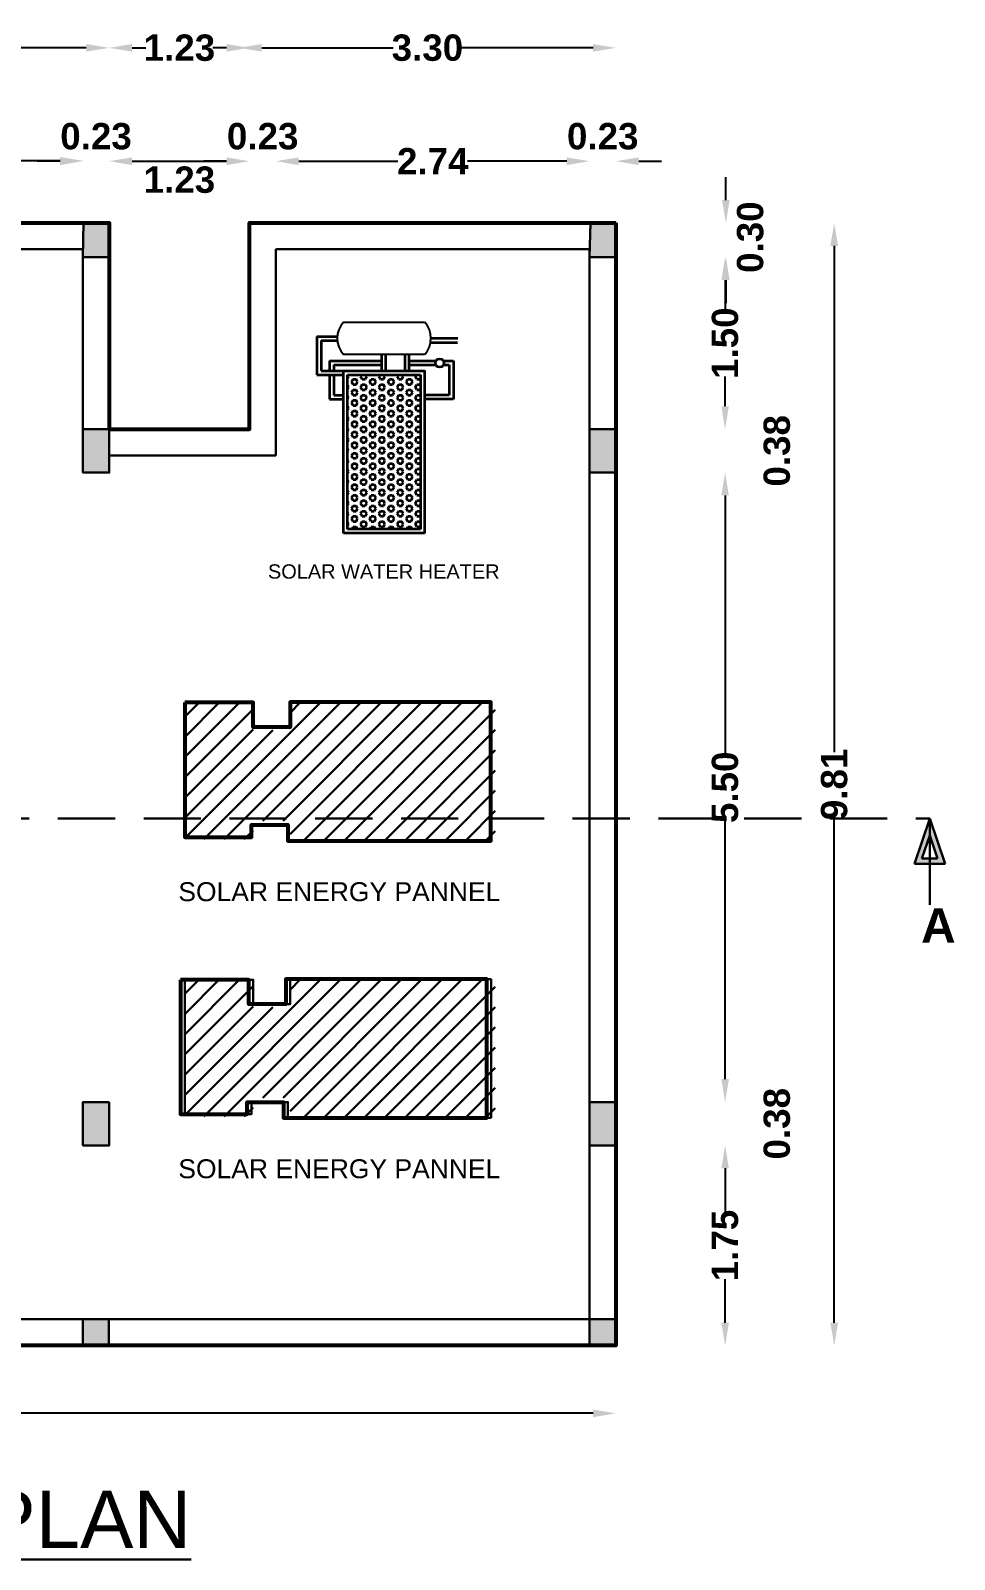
# Model space of a CAD drawing. Header units: metres. Extents: x 515 to 706, y -4 to 163.
# Drawn here: x 665.58 to 673.65, y 107.72 to 121.09 of the extents above; entities that cross this region are included whole.
import ezdxf

# ---------------------------------------------------------------- set-up
doc = ezdxf.new("R2010")
doc.units = ezdxf.units.M
doc.header["$MEASUREMENT"] = 0
doc.linetypes.add('DASHED2', pattern=[0.375, 0.25, -0.125])
doc.layers.add('BLK_4_FLR_2_ROOF_AREA', color=7, linetype='Continuous', lineweight=30)
doc.layers.add('SOLAR_WATER_HEATER', color=1, linetype='Continuous', lineweight=13)
doc.layers.add('SOLAR_PANEL', color=3, linetype='Continuous')
doc.styles.add('PDF Swiss721BT-RomanCondensed', font='arial.ttf')
doc.styles.add('style1', font='swisse.ttf', dxfattribs={"height": 1})
doc.styles.add('Swiss Bold', font='swissb.ttf')
doc.styles.add('working', font='arialbd.ttf', dxfattribs={"height": 0.23})
doc.dimstyles.new('new model', dxfattribs={"dimtxt": 0.23, "dimasz": 0.2, "dimexe": 0.1, "dimexo": 0.1, "dimgap": 0, "dimtad": 0, "dimzin": 1, "dimdsep": 46, "dimtxsty": 'working', "dimcen": 0.09, "dimse1": 1, "dimse2": 1, "dimclrd": 256, "dimclrt": 256, "dimadec": 1, "dimazin": 0, "dimtfac": 1, "dimtofl": 0, "dimtmove": 0, "dimatfit": 3, "dimfxl": 0, "dimtolj": 1, "dimtzin": 0, "dimlwd": -1, "dimlwe": -1, "dimarcsym": 0})

# ---------------------------------------------------------------- blocks, each defined once
blk = doc.blocks.new('*D372')
for p, q in [((665.835, 119.947), (665.635, 119.947)), ((666.465, 119.947), (666.665, 119.947))]:
    blk.add_line(p, q)
at = {"lineweight": 40}
for points in [[(665.835, 119.98), (665.835, 119.913), (666.035, 119.947)], [(666.465, 119.98), (666.465, 119.913), (666.265, 119.947)]]:
    blk.add_solid(points, dxfattribs=at)
at = {"layer": 'Defpoints', "color": 0, "lineweight": 40}
for p in [(666.265, 119.947), (666.265, 119.504), (666.035, 119.274)]:
    blk.add_point(p, dxfattribs=at)
at = {"lineweight": 30, "insert": (666.15, 120.164), "char_height": 0.23, "attachment_point": 5, "style": 'working'}
blk.add_mtext('\\A1;0.23', dxfattribs=at)
blk = doc.blocks.new('*D374')
for p, q in [((663.169, 120.938), (664.318, 120.938)), ((666.065, 120.938), (664.916, 120.938))]:
    blk.add_line(p, q)
at = {"lineweight": 40}
for points in [[(663.169, 120.971), (663.169, 120.905), (662.969, 120.938)], [(666.065, 120.971), (666.065, 120.905), (666.265, 120.938)]]:
    blk.add_solid(points, dxfattribs=at)
at = {"layer": 'Defpoints', "color": 0, "lineweight": 40}
for p in [(666.265, 120.938), (662.969, 119.781), (666.265, 119.781)]:
    blk.add_point(p, dxfattribs=at)
at = {"lineweight": 30, "insert": (664.617, 120.938), "char_height": 0.23, "attachment_point": 5, "style": 'working'}
blk.add_mtext('\\A1;3.30', dxfattribs=at)
blk = doc.blocks.new('*D375')
for p, q in [((666.465, 120.938), (666.586, 120.938)), ((667.292, 120.938), (667.172, 120.938))]:
    blk.add_line(p, q)
at = {"lineweight": 40}
for points in [[(666.465, 120.971), (666.465, 120.905), (666.265, 120.938)], [(667.292, 120.971), (667.292, 120.905), (667.492, 120.938)]]:
    blk.add_solid(points, dxfattribs=at)
at = {"layer": 'Defpoints', "color": 0, "lineweight": 40}
for p in [(666.265, 120.938), (666.265, 117.979), (667.492, 117.979)]:
    blk.add_point(p, dxfattribs=at)
at = {"lineweight": 30, "insert": (666.879, 120.938), "char_height": 0.23, "attachment_point": 5, "style": 'working'}
blk.add_mtext('\\A1;1.23', dxfattribs=at)
blk = doc.blocks.new('*D376')
for p, q in [((671.657, 119.607), (671.657, 119.807)), ((671.657, 118.907), (671.657, 118.707))]:
    blk.add_line(p, q)
at = {"lineweight": 40}
for points in [[(671.623, 119.607), (671.69, 119.607), (671.657, 119.407)], [(671.623, 118.907), (671.69, 118.907), (671.657, 119.107)]]:
    blk.add_solid(points, dxfattribs=at)
at = {"layer": 'Defpoints', "color": 0, "lineweight": 40}
for p in [(669.245, 119.407), (670.465, 119.107), (671.657, 119.107)]:
    blk.add_point(p, dxfattribs=at)
at = {"lineweight": 30, "insert": (671.87, 119.283), "char_height": 0.23, "attachment_point": 5, "rotation": 90, "style": 'working'}
blk.add_mtext('\\A1;0.30', dxfattribs=at)
blk = doc.blocks.new('*D377')
for p, q in [((671.65, 118.907), (671.65, 118.648)), ((671.65, 117.805), (671.65, 118.064))]:
    blk.add_line(p, q)
at = {"lineweight": 40}
for points in [[(671.617, 118.907), (671.683, 118.907), (671.65, 119.107)], [(671.617, 117.805), (671.683, 117.805), (671.65, 117.605)]]:
    blk.add_solid(points, dxfattribs=at)
at = {"layer": 'Defpoints', "color": 0, "lineweight": 40}
for p in [(670.465, 119.107), (670.465, 117.605), (671.65, 117.605)]:
    blk.add_point(p, dxfattribs=at)
at = {"lineweight": 30, "insert": (671.65, 118.356), "char_height": 0.23, "attachment_point": 5, "rotation": 90, "style": 'working'}
blk.add_mtext('\\A1;1.50', dxfattribs=at)
blk = doc.blocks.new('*D378')
for p, q in [((671.65, 117.805), (671.65, 118.005)), ((671.65, 117.025), (671.65, 116.825))]:
    blk.add_line(p, q)
at = {"lineweight": 40}
for points in [[(671.617, 117.805), (671.683, 117.805), (671.65, 117.605)], [(671.617, 117.025), (671.683, 117.025), (671.65, 117.225)]]:
    blk.add_solid(points, dxfattribs=at)
at = {"layer": 'Defpoints', "color": 0, "lineweight": 40}
for p in [(670.465, 117.605), (670.465, 117.225), (671.65, 117.225)]:
    blk.add_point(p, dxfattribs=at)
at = {"lineweight": 30, "insert": (672.103, 117.415), "char_height": 0.23, "attachment_point": 5, "rotation": 90, "style": 'working'}
blk.add_mtext('\\A1;0.38', dxfattribs=at)
blk = doc.blocks.new('*D379')
for p, q in [((671.65, 117.025), (671.65, 114.771)), ((671.65, 111.922), (671.65, 114.176))]:
    blk.add_line(p, q)
at = {"lineweight": 40}
for points in [[(671.617, 117.025), (671.683, 117.025), (671.65, 117.225)], [(671.617, 111.922), (671.683, 111.922), (671.65, 111.722)]]:
    blk.add_solid(points, dxfattribs=at)
at = {"layer": 'Defpoints', "color": 0, "lineweight": 40}
for p in [(670.465, 117.225), (670.465, 111.722), (671.65, 111.722)]:
    blk.add_point(p, dxfattribs=at)
at = {"lineweight": 30, "insert": (671.65, 114.473), "char_height": 0.23, "attachment_point": 5, "rotation": 90, "style": 'working'}
blk.add_mtext('\\A1;5.50', dxfattribs=at)
blk = doc.blocks.new('*D380')
for p, q in [((667.599, 120.938), (668.748, 120.938)), ((670.495, 120.938), (669.346, 120.938))]:
    blk.add_line(p, q)
at = {"lineweight": 40}
for points in [[(667.599, 120.971), (667.599, 120.905), (667.399, 120.938)], [(670.495, 120.971), (670.495, 120.905), (670.695, 120.938)]]:
    blk.add_solid(points, dxfattribs=at)
at = {"layer": 'Defpoints', "color": 0, "lineweight": 40}
for p in [(670.695, 120.938), (667.399, 119.781), (670.695, 119.781)]:
    blk.add_point(p, dxfattribs=at)
at = {"lineweight": 30, "insert": (669.047, 120.938), "char_height": 0.23, "attachment_point": 5, "style": 'working'}
blk.add_mtext('\\A1;3.30', dxfattribs=at)
blk = doc.blocks.new('*D381')
for p, q in [((671.65, 111.922), (671.65, 112.122)), ((671.65, 111.142), (671.65, 110.942))]:
    blk.add_line(p, q)
at = {"lineweight": 40}
for points in [[(671.617, 111.922), (671.683, 111.922), (671.65, 111.722)], [(671.617, 111.142), (671.683, 111.142), (671.65, 111.342)]]:
    blk.add_solid(points, dxfattribs=at)
at = {"layer": 'Defpoints', "color": 0, "lineweight": 40}
for p in [(670.465, 111.722), (670.925, 111.342), (671.65, 111.342)]:
    blk.add_point(p, dxfattribs=at)
at = {"lineweight": 30, "insert": (672.103, 111.532), "char_height": 0.23, "attachment_point": 5, "rotation": 90, "style": 'working'}
blk.add_mtext('\\A1;0.38', dxfattribs=at)
blk = doc.blocks.new('*D382')
for p, q in [((670.265, 119.947), (670.065, 119.947)), ((670.895, 119.947), (671.095, 119.947))]:
    blk.add_line(p, q)
at = {"lineweight": 40}
for points in [[(670.265, 119.98), (670.265, 119.913), (670.465, 119.947)], [(670.895, 119.98), (670.895, 119.913), (670.695, 119.947)]]:
    blk.add_solid(points, dxfattribs=at)
at = {"layer": 'Defpoints', "color": 0, "lineweight": 40}
for p in [(670.695, 119.947), (670.465, 119.504), (670.695, 119.274)]:
    blk.add_point(p, dxfattribs=at)
at = {"lineweight": 30, "insert": (670.58, 120.164), "char_height": 0.23, "attachment_point": 5, "style": 'working'}
blk.add_mtext('\\A1;0.23', dxfattribs=at)
blk = doc.blocks.new('*D383')
for p, q in [((671.65, 111.142), (671.65, 110.762)), ((671.65, 109.792), (671.65, 110.172))]:
    blk.add_line(p, q)
at = {"lineweight": 40}
for points in [[(671.617, 111.142), (671.683, 111.142), (671.65, 111.342)], [(671.617, 109.792), (671.683, 109.792), (671.65, 109.592)]]:
    blk.add_solid(points, dxfattribs=at)
at = {"layer": 'Defpoints', "color": 0, "lineweight": 40}
for p in [(669.582, 111.342), (669.582, 109.592), (671.65, 109.592)]:
    blk.add_point(p, dxfattribs=at)
at = {"lineweight": 30, "insert": (671.65, 110.467), "char_height": 0.23, "attachment_point": 5, "rotation": 90, "style": 'working'}
blk.add_mtext('\\A1;1.75', dxfattribs=at)
blk = doc.blocks.new('*D384')
for p, q in [((672.604, 119.207), (672.604, 114.781)), ((672.604, 109.792), (672.604, 114.218))]:
    blk.add_line(p, q)
at = {"lineweight": 40}
for points in [[(672.57, 119.207), (672.637, 119.207), (672.604, 119.407)], [(672.57, 109.792), (672.637, 109.792), (672.604, 109.592)]]:
    blk.add_solid(points, dxfattribs=at)
at = {"layer": 'Defpoints', "color": 0, "lineweight": 40}
for p in [(669.582, 119.407), (669.582, 109.592), (672.604, 109.592)]:
    blk.add_point(p, dxfattribs=at)
at = {"lineweight": 30, "insert": (672.604, 114.499), "char_height": 0.23, "attachment_point": 5, "rotation": 90, "style": 'working'}
blk.add_mtext('\\A1;9.81', dxfattribs=at)
blk = doc.blocks.new('*D391')
for p, q in [((663.494, 119.95), (664.36, 119.95)), ((665.837, 119.95), (664.97, 119.95))]:
    blk.add_line(p, q)
at = {"lineweight": 40}
for points in [[(663.494, 119.983), (663.494, 119.917), (663.294, 119.95)], [(665.837, 119.983), (665.837, 119.917), (666.037, 119.95)]]:
    blk.add_solid(points, dxfattribs=at)
at = {"layer": 'Defpoints', "color": 0, "lineweight": 40}
for p in [(666.037, 119.95), (666.037, 119.277), (663.294, 119.18)]:
    blk.add_point(p, dxfattribs=at)
at = {"lineweight": 30, "insert": (664.665, 119.95), "char_height": 0.23, "attachment_point": 5, "style": 'working'}
blk.add_mtext('\\A1;2.74', dxfattribs=at)
blk = doc.blocks.new('*D393')
blk.add_line((666.465, 119.947), (667.292, 119.947))
at = {"lineweight": 40}
for points in [[(666.465, 119.98), (666.465, 119.913), (666.265, 119.947)], [(667.292, 119.98), (667.292, 119.913), (667.492, 119.947)]]:
    blk.add_solid(points, dxfattribs=at)
at = {"layer": 'Defpoints', "color": 0, "lineweight": 40}
for p in [(667.492, 119.947), (666.265, 119.504), (667.492, 119.407)]:
    blk.add_point(p, dxfattribs=at)
at = {"lineweight": 30, "insert": (666.879, 119.784), "char_height": 0.23, "attachment_point": 5, "style": 'working'}
blk.add_mtext('\\A1;1.23', dxfattribs=at)
blk = doc.blocks.new('*D394')
for p, q in [((667.922, 119.947), (668.789, 119.947)), ((670.265, 119.947), (669.399, 119.947))]:
    blk.add_line(p, q)
at = {"lineweight": 40}
for points in [[(667.922, 119.98), (667.922, 119.913), (667.722, 119.947)], [(670.265, 119.98), (670.265, 119.913), (670.465, 119.947)]]:
    blk.add_solid(points, dxfattribs=at)
at = {"layer": 'Defpoints', "color": 0, "lineweight": 40}
for p in [(670.465, 119.947), (670.465, 119.274), (667.722, 119.177)]:
    blk.add_point(p, dxfattribs=at)
at = {"lineweight": 30, "insert": (669.094, 119.947), "char_height": 0.23, "attachment_point": 5, "style": 'working'}
blk.add_mtext('\\A1;2.74', dxfattribs=at)
blk = doc.blocks.new('*D395')
for p, q in [((667.292, 119.947), (667.092, 119.947)), ((667.922, 119.947), (668.122, 119.947))]:
    blk.add_line(p, q)
at = {"lineweight": 40}
for points in [[(667.292, 119.98), (667.292, 119.913), (667.492, 119.947)], [(667.922, 119.98), (667.922, 119.913), (667.722, 119.947)]]:
    blk.add_solid(points, dxfattribs=at)
at = {"layer": 'Defpoints', "color": 0, "lineweight": 40}
for p in [(667.722, 119.947), (667.492, 119.504), (667.722, 119.274)]:
    blk.add_point(p, dxfattribs=at)
at = {"lineweight": 30, "insert": (667.607, 120.164), "char_height": 0.23, "attachment_point": 5, "style": 'working'}
blk.add_mtext('\\A1;0.23', dxfattribs=at)
blk = doc.blocks.new('YU')
at = {"lineweight": 35}
h = blk.add_hatch(dxfattribs=at)
h.set_pattern_fill('HEX', color=153, scale=0.26082, angle=90, style=0)
h.set_pattern_definition([(360, (-115.534627, -63.65724), (0, 0.056469186), [0.0326025, -0.065205]), (120, (-115.534627, -63.65724), (-0.04890375, -0.028234593), [0.0326025, -0.065205]), (60, (-115.502024, -63.65724), (-0.04890375, 0.028234593), [0.0326025, -0.065205])])
h.paths.add_polyline_path([(0.043, 1.695), (0.826, 1.695), (0.826, 0.043), (0.043, 0.043)])
at = {"color": 200}
for p, q in [((0, 2.26), (0.869, 2.26)), ((0.869, 1.913), (0, 1.913))]:
    blk.add_line(p, q, dxfattribs=at)
at = {"color": 225, "lineweight": 35}
for p, q in [((-0.286, 2.107), (-0.066, 2.107)), ((-0.286, 2.107), (-0.286, 1.695)), ((-0.24, 2.064), (-0.066, 2.064)), ((-0.24, 2.064), (-0.24, 1.739)), ((0.937, 2.087), (1.223, 2.087)), ((0.937, 2.043), (1.222, 2.043)), ((-0.151, 1.845), (0.411, 1.845)), ((-0.151, 1.845), (-0.151, 1.739)), ((0.411, 1.739), (0.411, 1.913)), ((0.454, 1.739), (0.454, 1.913)), ((0.66, 1.739), (0.66, 1.913)), ((0.704, 1.739), (0.704, 1.913)), ((0.704, 1.845), (0.99, 1.845)), ((1.071, 1.845), (1.179, 1.845)), ((1.179, 1.845), (1.179, 1.739)), ((-0.286, 1.695), (0, 1.695)), ((-0.24, 1.739), (0, 1.739)), ((-0.151, 1.695), (-0.151, 1.433)), ((-0.105, 1.801), (0.411, 1.801)), ((-0.105, 1.801), (-0.105, 1.739)), ((-0.105, 1.695), (-0.105, 1.476)), ((0.704, 1.801), (0.989, 1.801)), ((1.072, 1.801), (1.133, 1.801)), ((1.133, 1.801), (1.133, 1.739)), ((1.133, 1.801), (1.133, 1.476)), ((1.179, 1.801), (1.179, 1.433)), ((-0.105, 1.476), (0, 1.476)), ((1.133, 1.476), (0.869, 1.476)), ((-0.151, 1.433), (0, 1.433)), ((1.179, 1.433), (0.869, 1.433))]:
    blk.add_line(p, q, dxfattribs=at)
at = {"color": 65, "lineweight": 35}
for p, q in [((0, 1.739), (0.869, 1.739)), ((0, 0), (0, 1.739)), ((0.043, 1.695), (0.826, 1.695)), ((0.043, 0.043), (0.043, 1.695)), ((0.826, 1.695), (0.826, 0.043)), ((0.869, 1.739), (0.869, 0)), ((0.869, 0), (0, 0)), ((0.826, 0.043), (0.043, 0.043))]:
    blk.add_line(p, q, dxfattribs=at)
at = {"color": 225, "lineweight": 35}
blk.add_circle((1.03, 1.822), 0.0463, dxfattribs=at)
at = {"color": 200}
for centre, start, end in [((0.191, 2.087), 137.7449, 222.2551), ((0.678, 2.087), 317.7449, 42.2551)]:
    blk.add_arc(centre, 0.259, start, end, dxfattribs=at)
blk = doc.blocks.new('*D693')
for p, q in [((649.27, 109), (659.491, 109)), ((670.495, 109), (660.274, 109))]:
    blk.add_line(p, q)
at = {"lineweight": 40}
for points in [[(649.27, 109.033), (649.27, 108.966), (649.07, 109)], [(670.495, 109.033), (670.495, 108.966), (670.695, 109)]]:
    blk.add_solid(points, dxfattribs=at)
at = {"layer": 'Defpoints', "color": 0, "lineweight": 40}
for p in [(649.07, 109.592), (670.695, 109.592), (670.695, 109)]:
    blk.add_point(p, dxfattribs=at)
at = {"lineweight": 30, "insert": (659.882, 109), "char_height": 0.23, "attachment_point": 5, "style": 'working'}
blk.add_mtext('\\A1;21.63', dxfattribs=at)

msp = doc.modelspace()

# ---------------------------------------------------------------- hatches: boundary and pattern name
at = {"lineweight": 30}
h = msp.add_hatch(color=256, dxfattribs=at)
h.dxf.hatch_style = 1
h.paths.add_polyline_path([(666.26525, 119.40679), (666.26525, 119.10679), (666.03525, 119.10679), (666.04164, 119.40679)])
h = msp.add_hatch(color=256, dxfattribs=at)
h.dxf.hatch_style = 1
h.paths.add_polyline_path([(670.69525, 119.40679), (670.69525, 119.10679), (670.46525, 119.10679), (670.47164, 119.40679)])
h = msp.add_hatch(color=256, dxfattribs=at)
h.dxf.hatch_style = 1
h.paths.add_polyline_path([(666.26525, 117.60513), (666.26525, 117.22513), (666.03525, 117.22513), (666.03525, 117.60513)])
h = msp.add_hatch(color=256, dxfattribs=at)
h.dxf.hatch_style = 1
h.paths.add_polyline_path([(670.69525, 117.60513), (670.69525, 117.22513), (670.46525, 117.22513), (670.46525, 117.60513)])
h = msp.add_hatch(dxfattribs=at)
h.set_pattern_fill('ANSI31', color=256)
h.set_pattern_definition([(45, (-185.64902, 61.89832), (-0.088388348, 0.088388348), [])])
h.paths.add_polyline_path([(667.52371, 114.1802), (667.84606, 114.18016), (667.84605, 114.01823), (669.63969, 114.01803), (669.63982, 115.21379), (667.84618, 115.214), (667.84615, 114.97378), (667.5238, 114.97381), (667.52383, 115.21403), (666.92595, 115.2141), (666.92582, 114.01834), (667.5237, 114.01827)])
h = msp.add_hatch(dxfattribs=at)
h.set_pattern_fill('ANSI31', color=256)
h.set_pattern_definition([(45, (-185.64902, 61.89832), (-0.088388348, 0.088388348), [])])
h.paths.add_polyline_path([(667.52371, 114.1802), (667.84606, 114.18016), (667.84605, 114.01823), (669.63969, 114.01803), (669.63982, 115.21379), (667.84618, 115.214), (667.84615, 114.97378), (667.5238, 114.97381), (667.52383, 115.21403), (666.92595, 115.2141), (666.92582, 114.01834), (667.5237, 114.01827)])
at = {"lineweight": 30, "ltscale": 0.25}
h = msp.add_hatch(color=256, dxfattribs=at)
h.paths.add_polyline_path([(673.43918, 114.19947), (673.3042, 113.80327), (673.57416, 113.80327)])
h.paths.add_polyline_path([(673.43918, 114.0521), (673.3706, 113.8508), (673.50777, 113.8508)], flags=16)
at = {"lineweight": 30}
h = msp.add_hatch(dxfattribs=at)
h.set_pattern_fill('ANSI31', color=256)
h.set_pattern_definition([(45, (-185.64902, 59.47596), (-0.088388348, 0.088388348), [])])
h.paths.add_polyline_path([(667.52371, 111.75784), (667.84606, 111.7578), (667.84605, 111.59587), (669.63969, 111.59567), (669.63982, 112.79143), (667.84618, 112.79164), (667.84615, 112.55142), (667.5238, 112.55145), (667.52383, 112.79167), (666.92595, 112.79174), (666.92582, 111.59598), (667.5237, 111.59591)])
h = msp.add_hatch(dxfattribs=at)
h.set_pattern_fill('ANSI31', color=256)
h.set_pattern_definition([(45, (-185.64902, 59.47596), (-0.088388348, 0.088388348), [])])
h.paths.add_polyline_path([(667.52371, 111.75784), (667.84606, 111.7578), (667.84605, 111.59587), (669.63969, 111.59567), (669.63982, 112.79143), (667.84618, 112.79164), (667.84615, 112.55142), (667.5238, 112.55145), (667.52383, 112.79167), (666.92595, 112.79174), (666.92582, 111.59598), (667.5237, 111.59591)])
h = msp.add_hatch(color=256, dxfattribs=at)
h.dxf.hatch_style = 1
h.paths.add_polyline_path([(666.26525, 111.72179), (666.26525, 111.34179), (666.03525, 111.34179), (666.03525, 111.72179)])
h = msp.add_hatch(color=256, dxfattribs=at)
h.dxf.hatch_style = 1
h.paths.add_polyline_path([(670.69525, 111.72179), (670.69525, 111.34179), (670.46525, 111.34179), (670.46525, 111.72179)])
h = msp.add_hatch(color=256, dxfattribs=at)
h.dxf.hatch_style = 1
h.paths.add_polyline_path([(666.03336, 109.8218), (666.26336, 109.8218), (666.26336, 109.5918), (666.03336, 109.5918)])
h = msp.add_hatch(color=256, dxfattribs=at)
h.dxf.hatch_style = 1
h.paths.add_polyline_path([(670.46336, 109.82179), (670.69336, 109.82179), (670.69336, 109.59179), (670.46336, 109.59179)])

# ---------------------------------------------------------------- linework, layer by layer
at = {"lineweight": 30, "ltscale": 0.125}
for p, q in [((666.26525, 119.40679), (663.06192, 119.40679)), ((666.03715, 119.41013), (666.26715, 119.41013)), ((666.26715, 119.41013), (666.03715, 119.41013)), ((666.26525, 119.40679), (666.26525, 117.60513)), ((666.26525, 119.40679), (666.26525, 117.60513)), ((666.26525, 119.40679), (666.26525, 117.60513)), ((670.69525, 119.40679), (667.49192, 119.40679)), ((667.49192, 119.40679), (667.49192, 117.60513)), ((670.46715, 119.41013), (670.69715, 119.41013)), ((670.69715, 119.41013), (670.46715, 119.41013)), ((670.69525, 119.40679), (670.69525, 111.34179)), ((666.03525, 119.17679), (663.29192, 119.17679)), ((666.03525, 119.17679), (666.03525, 117.22513)), ((670.46525, 119.17679), (667.72192, 119.17679)), ((667.72192, 119.17679), (667.72192, 117.37513)), ((670.46525, 119.17679), (670.46525, 109.82179)), ((667.49192, 117.60513), (666.26525, 117.60513)), ((667.72192, 117.37513), (666.26525, 117.37513)), ((670.46525, 116.76179), (670.46525, 109.82179)), ((670.46525, 116.76179), (670.46525, 109.82179)), ((670.69525, 111.34179), (670.69525, 109.74179)), ((649.06967, 109.82179), (670.69525, 109.82179)), ((649.06967, 109.59179), (670.69525, 109.59179))]:
    msp.add_line(p, q, dxfattribs=at)
at = {"linetype": 'DASHED2', "lineweight": 30, "ltscale": 2}
msp.add_line((647.8167, 114.19947), (673.43918, 114.19947), dxfattribs=at)
at = {"lineweight": 30}
for p, q in [((673.43918, 114.19947), (673.3042, 113.80327)), ((673.43918, 114.19947), (673.43918, 113.47353)), ((673.43918, 114.19947), (673.57416, 113.80327)), ((673.43918, 114.0521), (673.3706, 113.8508)), ((673.43918, 114.0521), (673.50777, 113.8508)), ((673.3042, 113.80327), (673.57416, 113.80327)), ((673.3706, 113.8508), (673.50777, 113.8508)), ((673.43918, 113.80327), (673.43918, 113.44561)), ((670.69525, 109.74179), (670.69525, 109.59179))]:
    msp.add_line(p, q, dxfattribs=at)
for points in [[(666.26525, 119.40679), (666.26525, 119.10679), (666.03525, 119.10679), (666.04164, 119.40679)], [(670.69525, 119.40679), (670.69525, 119.10679), (670.46525, 119.10679), (670.47164, 119.40679)], [(666.26525, 117.60513), (666.26525, 117.22513), (666.03525, 117.22513), (666.03525, 117.60513)], [(670.69525, 117.60513), (670.69525, 117.22513), (670.46525, 117.22513), (670.46525, 117.60513)], [(666.92594, 115.21362), (666.92594, 114.0366), (667.50903, 114.0366), (667.50903, 114.14395), (667.82743, 114.14395), (667.82743, 114.00593), (669.60355, 114.00593), (669.60355, 115.21745), (667.84661, 115.21745), (667.84661, 114.99892), (667.52437, 114.99892), (667.52437, 115.21362)], [(666.92594, 112.79126), (666.92594, 111.61424), (667.50903, 111.61424), (667.50903, 111.72159), (667.82743, 111.72159), (667.82743, 111.58357), (669.60355, 111.58357), (669.60355, 112.79509), (667.84661, 112.79509), (667.84661, 112.57656), (667.52437, 112.57656), (667.52437, 112.79126)], [(666.26525, 111.72179), (666.26525, 111.34179), (666.03525, 111.34179), (666.03525, 111.72179)], [(670.69525, 111.72179), (670.69525, 111.34179), (670.46525, 111.34179), (670.46525, 111.72179)], [(666.03336, 109.8218), (666.26336, 109.8218), (666.26336, 109.5918), (666.03336, 109.5918)], [(670.46336, 109.82179), (670.69336, 109.82179), (670.69336, 109.59179), (670.46336, 109.59179)]]:
    msp.add_lwpolyline(points, close=True, dxfattribs=at)
at = {"layer": 'BLK_4_FLR_2_ROOF_AREA', "color": 54, "lineweight": 53}
msp.add_lwpolyline([(670.69515, 119.40678), (670.69515, 109.59178), (649.06956, 109.59178), (649.07146, 117.60511), (650.52812, 117.60511), (650.52812, 119.40678), (653.73146, 119.40678), (653.73146, 117.60511), (654.95812, 117.60511), (654.95812, 119.40678), (661.83515, 119.40678), (661.83515, 117.60511), (663.06182, 117.60511), (663.06182, 119.40678), (666.26515, 119.40678), (666.26515, 117.60511), (667.49182, 117.60511), (667.49182, 119.40678)], close=True, dxfattribs=at)
at = {"layer": 'SOLAR_PANEL', "color": 3, "lineweight": 53}
for points in [[(666.92531, 115.21363), (666.92531, 114.03662), (667.5084, 114.03662), (667.5084, 114.14397), (667.8268, 114.14397), (667.8268, 114.00595), (669.60292, 114.00595), (669.60292, 115.21747), (667.84598, 115.21747), (667.84598, 114.99893), (667.52374, 114.99893), (667.52374, 115.21363)], [(666.88788, 112.79126), (666.88788, 111.61424), (667.47097, 111.61424), (667.47097, 111.72159), (667.78937, 111.72159), (667.78937, 111.58357), (669.56549, 111.58357), (669.56549, 112.79509), (667.80855, 112.79509), (667.80855, 112.57656), (667.48631, 112.57656), (667.48631, 112.79126)]]:
    msp.add_lwpolyline(points, close=True, dxfattribs=at)
at = {"layer": 'SOLAR_WATER_HEATER', "color": 1, "lineweight": 30}
msp.add_lwpolyline([(668.31327, 116.69603), (669.0227, 116.69603), (669.0227, 118.11489), (668.31327, 118.11489)], close=True, dxfattribs=at)

# ---------------------------------------------------------------- block references
at = {"lineweight": 30, "xscale": 0.816, "yscale": 0.816, "zscale": 0.816}
msp.add_blockref('YU', (668.3139, 116.69601), dxfattribs=at)

# ---------------------------------------------------------------- texts
at = {"lineweight": 30, "ltscale": 5, "style": 'style1'}
msp.add_text('SOLAR WATER HEATER', height=0.124848, dxfattribs=at).set_placement((667.65316, 116.29752))
at = {"linetype": 'Continuous', "lineweight": 30, "ltscale": 5, "style": 'style1'}
for p in [(666.86964, 113.47771), (666.86964, 111.05535)]:
    msp.add_text('SOLAR ENERGY PANNEL', height=0.1656, dxfattribs=at).set_placement(p)
at = {"lineweight": 30, "insert": (673.66573, 113.11418), "char_height": 0.3, "width": 4.6721052, "attachment_point": 9, "style": 'Swiss Bold'}
msp.add_mtext('\\A1;A', dxfattribs=at)
at = {"lineweight": 30, "ltscale": 0.125, "insert": (656.65818, 108.32274), "char_height": 0.5, "attachment_point": 1, "style": 'PDF Swiss721BT-RomanCondensed'}
msp.add_mtext_dynamic_manual_height_columns('{\\LOPEN TERRACE  FLOOR PLAN }', width=10.5853241, gutter_width=1.15, heights=[0], dxfattribs=at)

# ---------------------------------------------------------------- dimensions: what is measured, and where the dimension line sits
at = {"lineweight": 30}
for base, p1, p2, override, picture, middle in [((666.26525, 120.93803), (662.96859, 119.78111), (666.26525, 119.78111), {"dimpost": '\\X', "dimtmove": 2}, '*D374', (664.61692, 120.93803)), ((666.26525, 120.93803), (667.49192, 117.97945), (666.26525, 117.97945), {"dimpost": '\\X', "dimtmove": 2}, '*D375', (666.87859, 120.93803)), ((670.69525, 120.93803), (667.39859, 119.78111), (670.69525, 119.78111), {"dimpost": '\\X', "dimtmove": 2}, '*D380', (669.04692, 120.93803)), ((666.26525, 119.94675), (666.03525, 119.27379), (666.26525, 119.50379), {"dimpost": '\\X', "dimtmove": 2}, '*D372', (666.15025, 120.16418)), ((667.72192, 119.94675), (667.49192, 119.50379), (667.72192, 119.27379), {"dimpost": '\\X', "dimtmove": 2}, '*D395', (667.60692, 120.16418)), ((670.69525, 119.94675), (670.46525, 119.50379), (670.69525, 119.27379), {"dimpost": '\\X', "dimtmove": 2}, '*D382', (670.58025, 120.16418)), ((666.03715, 119.95008), (663.29381, 119.18013), (666.03715, 119.27712), {"dimpost": '\\X', "dimtmove": 2}, '*D391', (664.66548, 119.95008)), ((670.46525, 119.94675), (667.72192, 119.17679), (670.46525, 119.27379), {"dimpost": '\\X', "dimtmove": 2}, '*D394', (669.09359, 119.94675)), ((670.69525, 108.99964), (649.06967, 109.59179), (670.69525, 109.59179), {"dimpost": '\\X'}, '*D693', (659.88246, 108.99964))]:
    dim = msp.add_linear_dim(base=base, p1=p1, p2=p2, dimstyle='new model', override=override, dxfattribs=at)
    dim.commit()
    dim.dimension.update_dxf_attribs({"geometry": picture, "text_midpoint": middle})
dim = msp.add_linear_dim(base=(667.49192, 119.94675), p1=(666.26525, 119.50379), p2=(667.49192, 119.40679), dimstyle='new model', override={"dimpost": '\\X', "dimtmove": 2}, dxfattribs=at)
dim.commit()
dim.dimension.update_dxf_attribs({"geometry": '*D393', "text_midpoint": (666.87859, 119.78377), "dimtype": 160})
dim = msp.add_linear_dim(base=(671.65659, 119.10679), p1=(669.2451, 119.40679), p2=(670.46525, 119.10679), angle=90, dimstyle='new model', override={"dimpost": '\\X', "dimtmove": 2}, dxfattribs=at)
dim.commit()
dim.dimension.update_dxf_attribs({"geometry": '*D376', "text_midpoint": (671.86952, 119.28346), "dimtype": 160})
for base, p1, p2, override, picture, middle in [((672.603524, 109.5917937), (669.5822379, 119.4067936), (669.5822378, 109.5917937), {"dimpost": '\\X'}, '*D384', (672.603524, 114.4992937)), ((671.65008, 117.60513), (670.46525, 119.10679), (670.46525, 117.60513), {"dimpost": '\\X', "dimtmove": 2}, '*D377', (671.65008, 118.35596)), ((671.65008, 117.22513), (670.46525, 117.60513), (670.46525, 117.22513), {"dimpost": '\\X', "dimtmove": 2}, '*D378', (672.10261, 117.41513)), ((671.65008, 111.72179), (670.46525, 117.22513), (670.46525, 111.72179), {"dimpost": '\\X', "dimtmove": 2}, '*D379', (671.65008, 114.47346)), ((671.65008, 111.34179), (670.46525, 111.72179), (670.92525, 111.34179), {"dimpost": '\\X', "dimtmove": 2}, '*D381', (672.10261, 111.53179)), ((671.65008, 109.59179), (669.58224, 111.34179), (669.58224, 109.59179), {"dimpost": '\\X'}, '*D383', (671.65008, 110.46679))]:
    dim = msp.add_linear_dim(base=base, p1=p1, p2=p2, angle=90, dimstyle='new model', override=override, dxfattribs=at)
    dim.commit()
    dim.dimension.update_dxf_attribs({"geometry": picture, "text_midpoint": middle})

doc.saveas('drawing.dxf')
